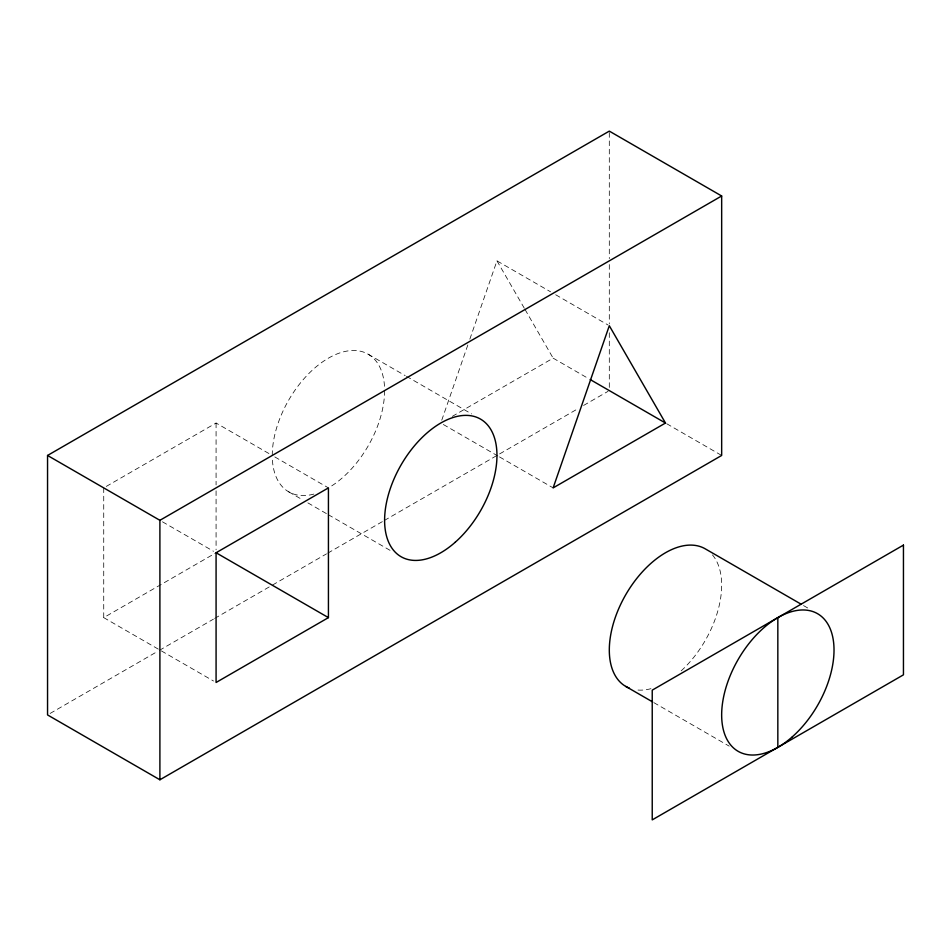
<?xml version="1.0" encoding="UTF-8"?>
<svg xmlns="http://www.w3.org/2000/svg" width="951" height="951" viewBox="0 0 951 951"><rect width="100%" height="100%" fill="white"/><g stroke="black" fill="none" stroke-linecap="round" stroke-linejoin="round"><path stroke-width="0.71" stroke-dasharray="4.75 3.57" d="M441.751 420.223L467.904 344.738M469.842 339.15L496.957 260.859L550.581 291.814M106.274 486.413L216.079 423.029L269.704 453.984M103.73 487.887L103.73 617.627L216.079 552.757M452.272 416.395L553.137 358.158L588.883 378.795M50.118 713.44L158.104 651.09M159.388 650.353L213.381 619.184M214.664 618.435L271.225 585.78M272.509 585.043L326.502 553.874M327.786 553.125L383.063 521.219M384.347 520.47L578.458 408.407M583.605 405.435L608.022 391.337M555.693 294.762L608.034 324.992M666.77 423.766L721.666 455.458M368.156 354.224L405.174 375.597M406.457 376.334L471.565 413.923M803.524 605.573L808.623 608.521M443.332 424.503L498.241 456.195M499.513 456.932L553.137 487.887M274.803 456.932L328.428 487.887M288.712 491.822L302.751 499.929M307.862 502.877L327.013 513.944M328.285 514.681L390.849 550.795M653.848 702.634L729.179 746.131M162.455 521.802L213.523 551.283M103.73 617.627L213.523 681.011M496.957 260.859L524.31 308.231M525.047 309.503L553.137 358.158M609.306 132.605L609.306 258.636M609.306 264.568L609.306 323.875M609.306 332.767L609.306 389.114M216.079 423.029L216.079 484.939M216.079 490.835L216.079 549.809M272.259 455.458A79.444 45.862 -60 0 1 327.762 358.539A79.444 45.862 -60 0 1 384.596 389.066M384.608 390.588A79.444 45.862 -60 0 1 329.557 487.233M313.889 494.08A79.444 45.862 -60 0 1 272.271 456.979M712.43 554.885A79.444 45.862 -60 0 1 680.024 671.882M650.948 688.679A79.444 45.862 -60 0 1 637.396 690.01"/><path stroke-width="1.43" d="M47.55 455.458L609.306 131.119L721.666 195.989L721.666 455.458L159.899 779.784L47.55 714.926L47.55 455.458L159.899 520.316L721.666 195.989M216.079 552.757L328.428 487.887L328.428 617.627L216.079 682.485L216.079 552.757L328.428 617.627M665.486 423.029L553.137 487.887L609.306 325.729L665.486 423.029L590.155 379.532M800.968 604.099L705.214 548.822A79.444 45.862 -60 0 0 624.07 597.703A79.444 45.862 -60 0 0 629.372 688.155M625.77 686.42L652.576 701.897M777.835 617.615L777.835 747.355M159.899 520.316L159.899 779.784M903.45 545.101L652.231 690.141L652.231 819.881L903.45 674.83L903.45 545.101M455.327 542.153A79.444 45.862 -60 0 0 480.505 419.094A79.444 45.862 -60 0 0 386.522 502.425A79.444 45.862 -60 0 0 455.327 542.153M792.385 736.752A79.444 45.862 -60 0 0 817.563 613.692A79.444 45.862 -60 0 0 723.58 697.024A79.444 45.862 -60 0 0 792.385 736.752"/></g></svg>
